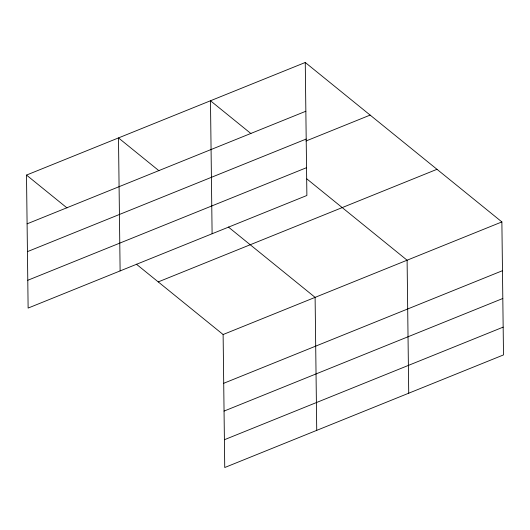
<?xml version="1.0" encoding="UTF-8"?>
<svg xmlns="http://www.w3.org/2000/svg" width="530" height="530" viewBox="0 0 530 530"><rect width="100%" height="100%" fill="white"/><g stroke="black" fill="none" stroke-linecap="round" stroke-linejoin="round"><path stroke-width="0.79" d="M305.26 62.48L306.883 195.477L28.123 308.076L26.5 175.079L305.26 62.48L501.877 221.924L503.5 354.921L224.74 467.52L223.117 334.523L136.382 264.185M27.096 223.839L305.85 111.24M27.434 251.637L306.194 139.039M305.936 141.026L370.139 115.096M27.785 280.277L306.545 167.679M158.232 281.907L436.992 169.309M223.117 334.523L501.877 221.924M223.713 383.289L502.473 270.691M224.051 411.088L502.811 298.489M224.402 439.728L503.162 327.129M250.955 133.58L210.476 100.76L212.106 233.756M306.863 178.921L407.1 260.21L408.723 393.207M158.96 170.74L118.488 137.919L120.118 270.916M228.37 227.025L315.105 297.37L316.735 430.367M26.5 175.079L66.972 207.899"/></g></svg>
